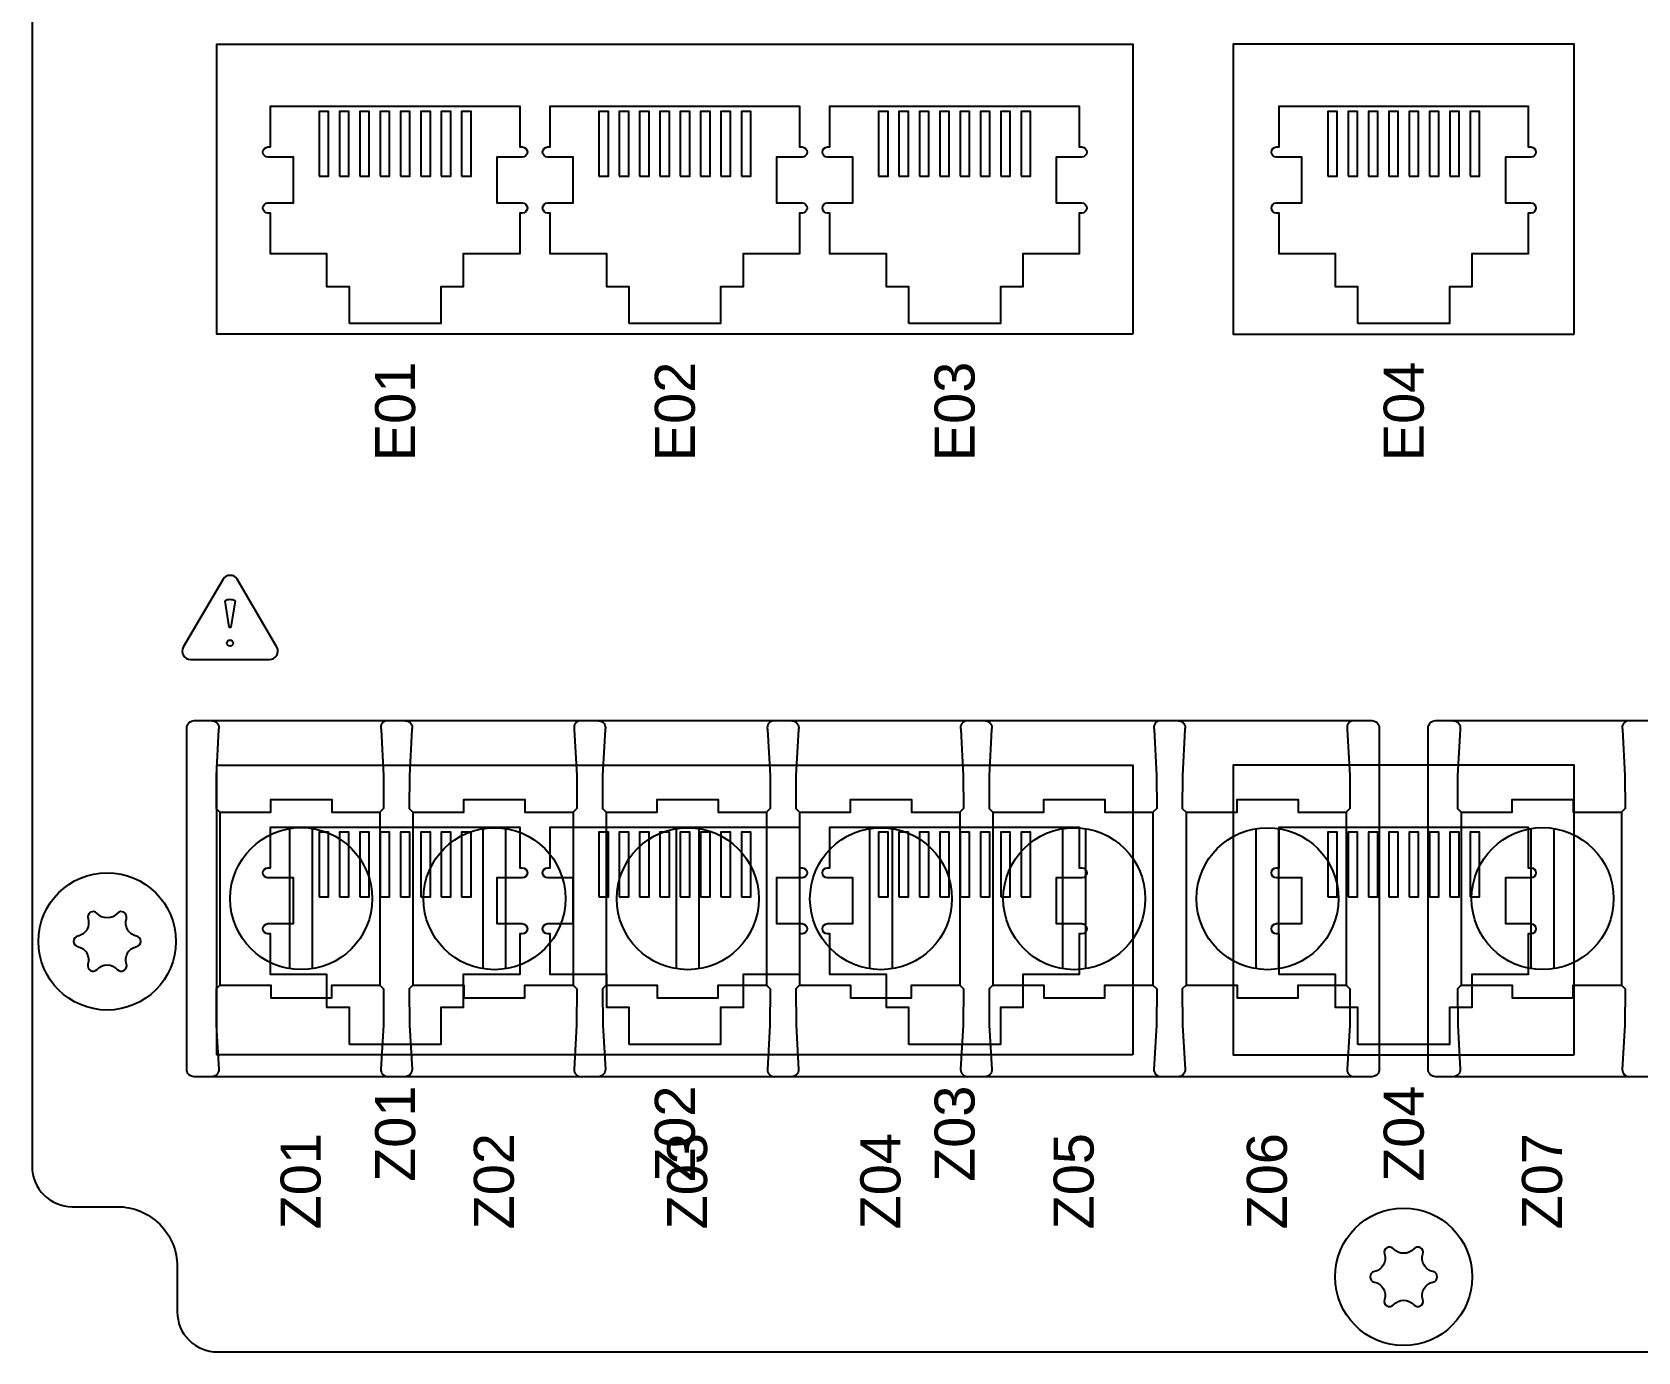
# Model space of a CAD drawing. Extents: x 0.3 to 23.7, y 0.2 to 17.8.
# Drawn here: x 17.606 to 20.764, y 1.569 to 4.163 of the extents above; entities that cross this region are included whole.
import ezdxf

# ---------------------------------------------------------------- set-up
doc = ezdxf.new("R2010")
doc.units = 0
doc.header["$MEASUREMENT"] = 0
for name, color, linetype in [('4_01__81__3-PHASE_1_AMP_AC', 7, 'CONTINUOUS'), ('4_02__85__3-PHASE_5_AMP_AC', 7, 'CONTINUOUS'), ('4_03__82__3-PHASE_1_AMP_AC', 7, 'CONTINUOUS'), ('4_04__86__3-PHASE_5_AMP_AC', 7, 'CONTINUOUS'), ('4_05__L1__3-PHASE_1-NEUTRA', 7, 'CONTINUOUS'), ('5_00_____DWG', 7, 'CONTINUOUS')]:
    doc.layers.add(name, color=color, linetype=linetype)
doc.styles.add('ARIAL', font='arial.ttf')

msp = doc.modelspace()

# ---------------------------------------------------------------- linework, layer by layer
at = {"layer": '4_01__81__3-PHASE_1_AMP_AC'}
for points in [[(17.9252, 2.8098), (20.2402, 2.8098, -0.414186), (20.2552, 2.7948), (20.2552, 2.1247, -0.414214), (20.2402, 2.1097), (17.9252, 2.1097, -0.414485), (17.9102, 2.1247), (17.9102, 2.7948, -0.413969)], [(20.3661, 2.8098), (22.6811, 2.8098, -0.414186), (22.6961, 2.7948), (22.6961, 2.1248, -0.414214), (22.6811, 2.1098), (20.3661, 2.1098, -0.414485), (20.3511, 2.1248), (20.3511, 2.7948, -0.413969)]]:
    msp.add_lwpolyline(points, format="xyb", close=True, dxfattribs=at)
for points in [[(17.9601, 2.8097, -0.49765), (17.9731, 2.7926), (17.9681, 2.7017), (17.9679, 2.6371), (17.9752, 2.6298), (17.9752, 2.2898), (17.9679, 2.2824), (17.9683, 2.2113), (17.9734, 2.1243, -0.428696), (17.9591, 2.1098, 6.093453)], [(18.3052, 2.8097, 0.49765), (18.2923, 2.7926), (18.2972, 2.7017), (18.2975, 2.6371), (18.2902, 2.6298), (18.2902, 2.2898), (18.2975, 2.2824), (18.297, 2.2113), (18.292, 2.1243, 0.428696), (18.3063, 2.1098, -6.093453)], [(18.3401, 2.8097, -0.49765), (18.3531, 2.7926), (18.3482, 2.7017), (18.3479, 2.6371), (18.3552, 2.6298), (18.3552, 2.2898), (18.3479, 2.2824), (18.3483, 2.2113), (18.3534, 2.1243, -0.428696), (18.3391, 2.1098, 6.093453)], [(18.6852, 2.8097, 0.49765), (18.6723, 2.7926), (18.6772, 2.7017), (18.6775, 2.6371), (18.6702, 2.6298), (18.6702, 2.2898), (18.6775, 2.2824), (18.677, 2.2113), (18.6719, 2.1243, 0.428696), (18.6863, 2.1098, -6.093453)], [(18.7201, 2.8097, -0.49765), (18.7331, 2.7926), (18.7281, 2.7017), (18.7279, 2.6371), (18.7352, 2.6298), (18.7352, 2.2898), (18.7279, 2.2824), (18.7283, 2.2113), (18.7334, 2.1243, -0.428696), (18.7191, 2.1098, 6.093453)], [(19.0652, 2.8097, 0.49765), (19.0523, 2.7926), (19.0572, 2.7017), (19.0575, 2.6371), (19.0502, 2.6298), (19.0502, 2.2898), (19.0575, 2.2824), (19.057, 2.2113), (19.052, 2.1243, 0.428696), (19.0663, 2.1098, -6.093453)], [(19.1001, 2.8097, -0.49765), (19.1131, 2.7926), (19.1081, 2.7017), (19.1079, 2.6371), (19.1152, 2.6298), (19.1152, 2.2898), (19.1079, 2.2824), (19.1083, 2.2113), (19.1134, 2.1243, -0.428696), (19.0991, 2.1098, 6.093453)], [(19.4452, 2.8097, 0.49765), (19.4323, 2.7926), (19.4372, 2.7017), (19.4375, 2.6371), (19.4302, 2.6298), (19.4302, 2.2898), (19.4375, 2.2824), (19.437, 2.2113), (19.4319, 2.1243, 0.428696), (19.4463, 2.1098, -6.093453)], [(19.4801, 2.8097, -0.49765), (19.493, 2.7926), (19.4881, 2.7017), (19.4878, 2.6371), (19.4952, 2.6298), (19.4952, 2.2898), (19.4878, 2.2824), (19.4883, 2.2113), (19.4934, 2.1243, -0.428696), (19.479, 2.1098, 6.093453)], [(19.8252, 2.8097, 0.49765), (19.8123, 2.7926), (19.8172, 2.7017), (19.8175, 2.6371), (19.8102, 2.6298), (19.8102, 2.2898), (19.8175, 2.2824), (19.817, 2.2113), (19.8119, 2.1243, 0.428696), (19.8263, 2.1098, -6.093453)], [(19.8601, 2.8097, -0.49765), (19.873, 2.7926), (19.8681, 2.7017), (19.8678, 2.6371), (19.8752, 2.6298), (19.8752, 2.2898), (19.8678, 2.2824), (19.8683, 2.2113), (19.8734, 2.1243, -0.428696), (19.8591, 2.1098, 6.093453)], [(20.2052, 2.8097, 0.49765), (20.1923, 2.7926), (20.1972, 2.7017), (20.1975, 2.6371), (20.1902, 2.6298), (20.1902, 2.2898), (20.1975, 2.2824), (20.197, 2.2113), (20.1919, 2.1243, 0.428696), (20.2063, 2.1098, -6.093453)], [(20.4011, 2.8097, -0.49765), (20.414, 2.7927), (20.4091, 2.7017), (20.4088, 2.6371), (20.4161, 2.6298), (20.4161, 2.2898), (20.4088, 2.2824), (20.4093, 2.2113), (20.4144, 2.1243, -0.428696), (20.4, 2.1098, 6.093453)], [(20.7462, 2.8097, 0.49765), (20.7333, 2.7927), (20.7382, 2.7017), (20.7385, 2.6371), (20.7311, 2.6298), (20.7311, 2.2898), (20.7385, 2.2824), (20.738, 2.2113), (20.7329, 2.1243, 0.428696), (20.7472, 2.1098, -6.093453)]]:
    msp.add_lwpolyline(points, format="xyb", dxfattribs=at)
for points in [[(17.9754, 2.6299), (18.0754, 2.6299), (18.0754, 2.6549), (18.1954, 2.6549), (18.1954, 2.6299), (18.2902, 2.6298)], [(18.3554, 2.6298), (18.4554, 2.6298), (18.4554, 2.6548), (18.5754, 2.6548), (18.5754, 2.6298), (18.6702, 2.6296)], [(18.7355, 2.6298), (18.8355, 2.6298), (18.8355, 2.6548), (18.9555, 2.6548), (18.9555, 2.6298), (19.0502, 2.6296)], [(19.1154, 2.6298), (19.2154, 2.6298), (19.2154, 2.6548), (19.3354, 2.6548), (19.3354, 2.6298), (19.4302, 2.6296)], [(19.4954, 2.6298), (19.5954, 2.6298), (19.5954, 2.6548), (19.7154, 2.6548), (19.7154, 2.6298), (19.8102, 2.6296)], [(19.8754, 2.6298), (19.9754, 2.6298), (19.9754, 2.6548), (20.0954, 2.6548), (20.0954, 2.6298), (20.1902, 2.6296)], [(20.4163, 2.6299), (20.5163, 2.6299), (20.5163, 2.6549), (20.6363, 2.6549), (20.6363, 2.6299), (20.7311, 2.6298)], [(18.1132, 2.3221), (18.1132, 2.5978)], [(18.1572, 2.5978), (18.1572, 2.322)], [(18.4932, 2.3219), (18.4932, 2.5976)], [(18.5372, 2.5977), (18.5372, 2.3218)], [(18.8732, 2.3219), (18.8732, 2.5976)], [(18.9172, 2.5977), (18.9172, 2.3218)], [(19.2532, 2.3219), (19.2532, 2.5976)], [(19.2972, 2.5977), (19.2972, 2.3218)], [(19.6332, 2.3219), (19.6332, 2.5976)], [(19.6772, 2.5977), (19.6772, 2.3218)], [(20.0132, 2.3219), (20.0132, 2.5976)], [(20.0572, 2.5977), (20.0572, 2.3218)], [(20.5541, 2.3221), (20.5541, 2.5978)], [(20.5981, 2.5979), (20.5981, 2.322)], [(17.9754, 2.2899), (18.0754, 2.2899), (18.0754, 2.2649), (18.1954, 2.2649), (18.1954, 2.2899), (18.2902, 2.2901)], [(18.3554, 2.2898), (18.4554, 2.2898), (18.4554, 2.2648), (18.5754, 2.2648), (18.5754, 2.2898), (18.6702, 2.2899)], [(18.7355, 2.2898), (18.8355, 2.2898), (18.8355, 2.2648), (18.9555, 2.2648), (18.9555, 2.2898), (19.0502, 2.2899)], [(19.1154, 2.2898), (19.2154, 2.2898), (19.2154, 2.2648), (19.3354, 2.2648), (19.3354, 2.2898), (19.4302, 2.2899)], [(19.4954, 2.2898), (19.5954, 2.2898), (19.5954, 2.2648), (19.7154, 2.2648), (19.7154, 2.2898), (19.8102, 2.2899)], [(19.8754, 2.2898), (19.9754, 2.2898), (19.9754, 2.2648), (20.0954, 2.2648), (20.0954, 2.2898), (20.1902, 2.2899)], [(20.4163, 2.2899), (20.5163, 2.2899), (20.5163, 2.2649), (20.6363, 2.2649), (20.6363, 2.2899), (20.7311, 2.2901)]]:
    msp.add_lwpolyline(points, dxfattribs=at)
for centre in [(18.1354, 2.4599), (18.5154, 2.4598), (18.8955, 2.4598), (19.2754, 2.4598), (19.6554, 2.4598), (20.0354, 2.4598), (20.5763, 2.4599)]:
    msp.add_circle(centre, 0.1396, dxfattribs=at)
at = {"layer": '4_02__85__3-PHASE_5_AMP_AC'}
for points in [[(17.9252, 2.8098), (20.2402, 2.8098, -0.414186), (20.2552, 2.7948), (20.2552, 2.1247, -0.414214), (20.2402, 2.1097), (17.9252, 2.1097, -0.414485), (17.9102, 2.1247), (17.9102, 2.7948, -0.413969)], [(20.3661, 2.8098), (22.6811, 2.8098, -0.414186), (22.6961, 2.7948), (22.6961, 2.1248, -0.414214), (22.6811, 2.1098), (20.3661, 2.1098, -0.414485), (20.3511, 2.1248), (20.3511, 2.7948, -0.413969)]]:
    msp.add_lwpolyline(points, format="xyb", close=True, dxfattribs=at)
for points in [[(17.9601, 2.8097, -0.49765), (17.9731, 2.7926), (17.9681, 2.7017), (17.9679, 2.6371), (17.9752, 2.6298), (17.9752, 2.2898), (17.9679, 2.2824), (17.9683, 2.2113), (17.9734, 2.1243, -0.428696), (17.9591, 2.1098, 6.093453)], [(18.3052, 2.8097, 0.49765), (18.2923, 2.7926), (18.2972, 2.7017), (18.2975, 2.6371), (18.2902, 2.6298), (18.2902, 2.2898), (18.2975, 2.2824), (18.297, 2.2113), (18.292, 2.1243, 0.428696), (18.3063, 2.1098, -6.093453)], [(18.3401, 2.8097, -0.49765), (18.3531, 2.7926), (18.3482, 2.7017), (18.3479, 2.6371), (18.3552, 2.6298), (18.3552, 2.2898), (18.3479, 2.2824), (18.3483, 2.2113), (18.3534, 2.1243, -0.428696), (18.3391, 2.1098, 6.093453)], [(18.6852, 2.8097, 0.49765), (18.6723, 2.7926), (18.6772, 2.7017), (18.6775, 2.6371), (18.6702, 2.6298), (18.6702, 2.2898), (18.6775, 2.2824), (18.677, 2.2113), (18.6719, 2.1243, 0.428696), (18.6863, 2.1098, -6.093453)], [(18.7201, 2.8097, -0.49765), (18.7331, 2.7926), (18.7281, 2.7017), (18.7279, 2.6371), (18.7352, 2.6298), (18.7352, 2.2898), (18.7279, 2.2824), (18.7283, 2.2113), (18.7334, 2.1243, -0.428696), (18.7191, 2.1098, 6.093453)], [(19.0652, 2.8097, 0.49765), (19.0523, 2.7926), (19.0572, 2.7017), (19.0575, 2.6371), (19.0502, 2.6298), (19.0502, 2.2898), (19.0575, 2.2824), (19.057, 2.2113), (19.052, 2.1243, 0.428696), (19.0663, 2.1098, -6.093453)], [(19.1001, 2.8097, -0.49765), (19.1131, 2.7926), (19.1081, 2.7017), (19.1079, 2.6371), (19.1152, 2.6298), (19.1152, 2.2898), (19.1079, 2.2824), (19.1083, 2.2113), (19.1134, 2.1243, -0.428696), (19.0991, 2.1098, 6.093453)], [(19.4452, 2.8097, 0.49765), (19.4323, 2.7926), (19.4372, 2.7017), (19.4375, 2.6371), (19.4302, 2.6298), (19.4302, 2.2898), (19.4375, 2.2824), (19.437, 2.2113), (19.4319, 2.1243, 0.428696), (19.4463, 2.1098, -6.093453)], [(19.4801, 2.8097, -0.49765), (19.493, 2.7926), (19.4881, 2.7017), (19.4878, 2.6371), (19.4952, 2.6298), (19.4952, 2.2898), (19.4878, 2.2824), (19.4883, 2.2113), (19.4934, 2.1243, -0.428696), (19.479, 2.1098, 6.093453)], [(19.8252, 2.8097, 0.49765), (19.8123, 2.7926), (19.8172, 2.7017), (19.8175, 2.6371), (19.8102, 2.6298), (19.8102, 2.2898), (19.8175, 2.2824), (19.817, 2.2113), (19.8119, 2.1243, 0.428696), (19.8263, 2.1098, -6.093453)], [(19.8601, 2.8097, -0.49765), (19.873, 2.7926), (19.8681, 2.7017), (19.8678, 2.6371), (19.8752, 2.6298), (19.8752, 2.2898), (19.8678, 2.2824), (19.8683, 2.2113), (19.8734, 2.1243, -0.428696), (19.8591, 2.1098, 6.093453)], [(20.2052, 2.8097, 0.49765), (20.1923, 2.7926), (20.1972, 2.7017), (20.1975, 2.6371), (20.1902, 2.6298), (20.1902, 2.2898), (20.1975, 2.2824), (20.197, 2.2113), (20.1919, 2.1243, 0.428696), (20.2063, 2.1098, -6.093453)], [(20.4011, 2.8097, -0.49765), (20.414, 2.7927), (20.4091, 2.7017), (20.4088, 2.6371), (20.4161, 2.6298), (20.4161, 2.2898), (20.4088, 2.2824), (20.4093, 2.2113), (20.4144, 2.1243, -0.428696), (20.4, 2.1098, 6.093453)], [(20.7462, 2.8097, 0.49765), (20.7333, 2.7927), (20.7382, 2.7017), (20.7385, 2.6371), (20.7311, 2.6298), (20.7311, 2.2898), (20.7385, 2.2824), (20.738, 2.2113), (20.7329, 2.1243, 0.428696), (20.7472, 2.1098, -6.093453)]]:
    msp.add_lwpolyline(points, format="xyb", dxfattribs=at)
for points in [[(17.9754, 2.6299), (18.0754, 2.6299), (18.0754, 2.6549), (18.1954, 2.6549), (18.1954, 2.6299), (18.2902, 2.6298)], [(18.3554, 2.6298), (18.4554, 2.6298), (18.4554, 2.6548), (18.5754, 2.6548), (18.5754, 2.6298), (18.6702, 2.6296)], [(18.7355, 2.6298), (18.8355, 2.6298), (18.8355, 2.6548), (18.9555, 2.6548), (18.9555, 2.6298), (19.0502, 2.6296)], [(19.1154, 2.6298), (19.2154, 2.6298), (19.2154, 2.6548), (19.3354, 2.6548), (19.3354, 2.6298), (19.4302, 2.6296)], [(19.4954, 2.6298), (19.5954, 2.6298), (19.5954, 2.6548), (19.7154, 2.6548), (19.7154, 2.6298), (19.8102, 2.6296)], [(19.8754, 2.6298), (19.9754, 2.6298), (19.9754, 2.6548), (20.0954, 2.6548), (20.0954, 2.6298), (20.1902, 2.6296)], [(20.4163, 2.6299), (20.5163, 2.6299), (20.5163, 2.6549), (20.6363, 2.6549), (20.6363, 2.6299), (20.7311, 2.6298)], [(18.1132, 2.3221), (18.1132, 2.5978)], [(18.1572, 2.5978), (18.1572, 2.322)], [(18.4932, 2.3219), (18.4932, 2.5976)], [(18.5372, 2.5977), (18.5372, 2.3218)], [(18.8732, 2.3219), (18.8732, 2.5976)], [(18.9172, 2.5977), (18.9172, 2.3218)], [(19.2532, 2.3219), (19.2532, 2.5976)], [(19.2972, 2.5977), (19.2972, 2.3218)], [(19.6332, 2.3219), (19.6332, 2.5976)], [(19.6772, 2.5977), (19.6772, 2.3218)], [(20.0132, 2.3219), (20.0132, 2.5976)], [(20.0572, 2.5977), (20.0572, 2.3218)], [(20.5541, 2.3221), (20.5541, 2.5978)], [(20.5981, 2.5979), (20.5981, 2.322)], [(17.9754, 2.2899), (18.0754, 2.2899), (18.0754, 2.2649), (18.1954, 2.2649), (18.1954, 2.2899), (18.2902, 2.2901)], [(18.3554, 2.2898), (18.4554, 2.2898), (18.4554, 2.2648), (18.5754, 2.2648), (18.5754, 2.2898), (18.6702, 2.2899)], [(18.7355, 2.2898), (18.8355, 2.2898), (18.8355, 2.2648), (18.9555, 2.2648), (18.9555, 2.2898), (19.0502, 2.2899)], [(19.1154, 2.2898), (19.2154, 2.2898), (19.2154, 2.2648), (19.3354, 2.2648), (19.3354, 2.2898), (19.4302, 2.2899)], [(19.4954, 2.2898), (19.5954, 2.2898), (19.5954, 2.2648), (19.7154, 2.2648), (19.7154, 2.2898), (19.8102, 2.2899)], [(19.8754, 2.2898), (19.9754, 2.2898), (19.9754, 2.2648), (20.0954, 2.2648), (20.0954, 2.2898), (20.1902, 2.2899)], [(20.4163, 2.2899), (20.5163, 2.2899), (20.5163, 2.2649), (20.6363, 2.2649), (20.6363, 2.2899), (20.7311, 2.2901)]]:
    msp.add_lwpolyline(points, dxfattribs=at)
for centre in [(18.1354, 2.4599), (18.5154, 2.4598), (18.8955, 2.4598), (19.2754, 2.4598), (19.6554, 2.4598), (20.0354, 2.4598), (20.5763, 2.4599)]:
    msp.add_circle(centre, 0.1396, dxfattribs=at)
at = {"layer": '4_03__82__3-PHASE_1_AMP_AC'}
for points in [[(17.9252, 2.8098), (20.2402, 2.8098, -0.414186), (20.2552, 2.7948), (20.2552, 2.1247, -0.414214), (20.2402, 2.1097), (17.9252, 2.1097, -0.414485), (17.9102, 2.1247), (17.9102, 2.7948, -0.413969)], [(20.3661, 2.8098), (22.6811, 2.8098, -0.414186), (22.6961, 2.7948), (22.6961, 2.1248, -0.414214), (22.6811, 2.1098), (20.3661, 2.1098, -0.414485), (20.3511, 2.1248), (20.3511, 2.7948, -0.413969)]]:
    msp.add_lwpolyline(points, format="xyb", close=True, dxfattribs=at)
for points in [[(17.9601, 2.8097, -0.49765), (17.9731, 2.7926), (17.9681, 2.7017), (17.9679, 2.6371), (17.9752, 2.6298), (17.9752, 2.2898), (17.9679, 2.2824), (17.9683, 2.2113), (17.9734, 2.1243, -0.428696), (17.9591, 2.1098, 6.093453)], [(18.3052, 2.8097, 0.49765), (18.2923, 2.7926), (18.2972, 2.7017), (18.2975, 2.6371), (18.2902, 2.6298), (18.2902, 2.2898), (18.2975, 2.2824), (18.297, 2.2113), (18.292, 2.1243, 0.428696), (18.3063, 2.1098, -6.093453)], [(18.3401, 2.8097, -0.49765), (18.3531, 2.7926), (18.3482, 2.7017), (18.3479, 2.6371), (18.3552, 2.6298), (18.3552, 2.2898), (18.3479, 2.2824), (18.3483, 2.2113), (18.3534, 2.1243, -0.428696), (18.3391, 2.1098, 6.093453)], [(18.6852, 2.8097, 0.49765), (18.6723, 2.7926), (18.6772, 2.7017), (18.6775, 2.6371), (18.6702, 2.6298), (18.6702, 2.2898), (18.6775, 2.2824), (18.677, 2.2113), (18.6719, 2.1243, 0.428696), (18.6863, 2.1098, -6.093453)], [(18.7201, 2.8097, -0.49765), (18.7331, 2.7926), (18.7281, 2.7017), (18.7279, 2.6371), (18.7352, 2.6298), (18.7352, 2.2898), (18.7279, 2.2824), (18.7283, 2.2113), (18.7334, 2.1243, -0.428696), (18.7191, 2.1098, 6.093453)], [(19.0652, 2.8097, 0.49765), (19.0523, 2.7926), (19.0572, 2.7017), (19.0575, 2.6371), (19.0502, 2.6298), (19.0502, 2.2898), (19.0575, 2.2824), (19.057, 2.2113), (19.052, 2.1243, 0.428696), (19.0663, 2.1098, -6.093453)], [(19.1001, 2.8097, -0.49765), (19.1131, 2.7926), (19.1081, 2.7017), (19.1079, 2.6371), (19.1152, 2.6298), (19.1152, 2.2898), (19.1079, 2.2824), (19.1083, 2.2113), (19.1134, 2.1243, -0.428696), (19.0991, 2.1098, 6.093453)], [(19.4452, 2.8097, 0.49765), (19.4323, 2.7926), (19.4372, 2.7017), (19.4375, 2.6371), (19.4302, 2.6298), (19.4302, 2.2898), (19.4375, 2.2824), (19.437, 2.2113), (19.4319, 2.1243, 0.428696), (19.4463, 2.1098, -6.093453)], [(19.4801, 2.8097, -0.49765), (19.493, 2.7926), (19.4881, 2.7017), (19.4878, 2.6371), (19.4952, 2.6298), (19.4952, 2.2898), (19.4878, 2.2824), (19.4883, 2.2113), (19.4934, 2.1243, -0.428696), (19.479, 2.1098, 6.093453)], [(19.8252, 2.8097, 0.49765), (19.8123, 2.7926), (19.8172, 2.7017), (19.8175, 2.6371), (19.8102, 2.6298), (19.8102, 2.2898), (19.8175, 2.2824), (19.817, 2.2113), (19.8119, 2.1243, 0.428696), (19.8263, 2.1098, -6.093453)], [(19.8601, 2.8097, -0.49765), (19.873, 2.7926), (19.8681, 2.7017), (19.8678, 2.6371), (19.8752, 2.6298), (19.8752, 2.2898), (19.8678, 2.2824), (19.8683, 2.2113), (19.8734, 2.1243, -0.428696), (19.8591, 2.1098, 6.093453)], [(20.2052, 2.8097, 0.49765), (20.1923, 2.7926), (20.1972, 2.7017), (20.1975, 2.6371), (20.1902, 2.6298), (20.1902, 2.2898), (20.1975, 2.2824), (20.197, 2.2113), (20.1919, 2.1243, 0.428696), (20.2063, 2.1098, -6.093453)], [(20.4011, 2.8097, -0.49765), (20.414, 2.7927), (20.4091, 2.7017), (20.4088, 2.6371), (20.4161, 2.6298), (20.4161, 2.2898), (20.4088, 2.2824), (20.4093, 2.2113), (20.4144, 2.1243, -0.428696), (20.4, 2.1098, 6.093453)], [(20.7462, 2.8097, 0.49765), (20.7333, 2.7927), (20.7382, 2.7017), (20.7385, 2.6371), (20.7311, 2.6298), (20.7311, 2.2898), (20.7385, 2.2824), (20.738, 2.2113), (20.7329, 2.1243, 0.428696), (20.7472, 2.1098, -6.093453)]]:
    msp.add_lwpolyline(points, format="xyb", dxfattribs=at)
for points in [[(17.9754, 2.6299), (18.0754, 2.6299), (18.0754, 2.6549), (18.1954, 2.6549), (18.1954, 2.6299), (18.2902, 2.6298)], [(18.3554, 2.6298), (18.4554, 2.6298), (18.4554, 2.6548), (18.5754, 2.6548), (18.5754, 2.6298), (18.6702, 2.6296)], [(18.7355, 2.6298), (18.8355, 2.6298), (18.8355, 2.6548), (18.9555, 2.6548), (18.9555, 2.6298), (19.0502, 2.6296)], [(19.1154, 2.6298), (19.2154, 2.6298), (19.2154, 2.6548), (19.3354, 2.6548), (19.3354, 2.6298), (19.4302, 2.6296)], [(19.4954, 2.6298), (19.5954, 2.6298), (19.5954, 2.6548), (19.7154, 2.6548), (19.7154, 2.6298), (19.8102, 2.6296)], [(19.8754, 2.6298), (19.9754, 2.6298), (19.9754, 2.6548), (20.0954, 2.6548), (20.0954, 2.6298), (20.1902, 2.6296)], [(20.4163, 2.6299), (20.5163, 2.6299), (20.5163, 2.6549), (20.6363, 2.6549), (20.6363, 2.6299), (20.7311, 2.6298)], [(18.1132, 2.3221), (18.1132, 2.5978)], [(18.1572, 2.5978), (18.1572, 2.322)], [(18.4932, 2.3219), (18.4932, 2.5976)], [(18.5372, 2.5977), (18.5372, 2.3218)], [(18.8732, 2.3219), (18.8732, 2.5976)], [(18.9172, 2.5977), (18.9172, 2.3218)], [(19.2532, 2.3219), (19.2532, 2.5976)], [(19.2972, 2.5977), (19.2972, 2.3218)], [(19.6332, 2.3219), (19.6332, 2.5976)], [(19.6772, 2.5977), (19.6772, 2.3218)], [(20.0132, 2.3219), (20.0132, 2.5976)], [(20.0572, 2.5977), (20.0572, 2.3218)], [(20.5541, 2.3221), (20.5541, 2.5978)], [(20.5981, 2.5979), (20.5981, 2.322)], [(17.9754, 2.2899), (18.0754, 2.2899), (18.0754, 2.2649), (18.1954, 2.2649), (18.1954, 2.2899), (18.2902, 2.2901)], [(18.3554, 2.2898), (18.4554, 2.2898), (18.4554, 2.2648), (18.5754, 2.2648), (18.5754, 2.2898), (18.6702, 2.2899)], [(18.7355, 2.2898), (18.8355, 2.2898), (18.8355, 2.2648), (18.9555, 2.2648), (18.9555, 2.2898), (19.0502, 2.2899)], [(19.1154, 2.2898), (19.2154, 2.2898), (19.2154, 2.2648), (19.3354, 2.2648), (19.3354, 2.2898), (19.4302, 2.2899)], [(19.4954, 2.2898), (19.5954, 2.2898), (19.5954, 2.2648), (19.7154, 2.2648), (19.7154, 2.2898), (19.8102, 2.2899)], [(19.8754, 2.2898), (19.9754, 2.2898), (19.9754, 2.2648), (20.0954, 2.2648), (20.0954, 2.2898), (20.1902, 2.2899)], [(20.4163, 2.2899), (20.5163, 2.2899), (20.5163, 2.2649), (20.6363, 2.2649), (20.6363, 2.2899), (20.7311, 2.2901)]]:
    msp.add_lwpolyline(points, dxfattribs=at)
for centre in [(18.1354, 2.4599), (18.5154, 2.4598), (18.8955, 2.4598), (19.2754, 2.4598), (19.6554, 2.4598), (20.0354, 2.4598), (20.5763, 2.4599)]:
    msp.add_circle(centre, 0.1396, dxfattribs=at)
at = {"layer": '4_04__86__3-PHASE_5_AMP_AC'}
for points in [[(17.9252, 2.8098), (20.2402, 2.8098, -0.414186), (20.2552, 2.7948), (20.2552, 2.1247, -0.414214), (20.2402, 2.1097), (17.9252, 2.1097, -0.414485), (17.9102, 2.1247), (17.9102, 2.7948, -0.413969)], [(20.3661, 2.8098), (22.6811, 2.8098, -0.414186), (22.6961, 2.7948), (22.6961, 2.1248, -0.414214), (22.6811, 2.1098), (20.3661, 2.1098, -0.414485), (20.3511, 2.1248), (20.3511, 2.7948, -0.413969)]]:
    msp.add_lwpolyline(points, format="xyb", close=True, dxfattribs=at)
for points in [[(17.9601, 2.8097, -0.49765), (17.9731, 2.7926), (17.9681, 2.7017), (17.9679, 2.6371), (17.9752, 2.6298), (17.9752, 2.2898), (17.9679, 2.2824), (17.9683, 2.2113), (17.9734, 2.1243, -0.428696), (17.9591, 2.1098, 6.093453)], [(18.3052, 2.8097, 0.49765), (18.2923, 2.7926), (18.2972, 2.7017), (18.2975, 2.6371), (18.2902, 2.6298), (18.2902, 2.2898), (18.2975, 2.2824), (18.297, 2.2113), (18.292, 2.1243, 0.428696), (18.3063, 2.1098, -6.093453)], [(18.3401, 2.8097, -0.49765), (18.3531, 2.7926), (18.3482, 2.7017), (18.3479, 2.6371), (18.3552, 2.6298), (18.3552, 2.2898), (18.3479, 2.2824), (18.3483, 2.2113), (18.3534, 2.1243, -0.428696), (18.3391, 2.1098, 6.093453)], [(18.6852, 2.8097, 0.49765), (18.6723, 2.7926), (18.6772, 2.7017), (18.6775, 2.6371), (18.6702, 2.6298), (18.6702, 2.2898), (18.6775, 2.2824), (18.677, 2.2113), (18.6719, 2.1243, 0.428696), (18.6863, 2.1098, -6.093453)], [(18.7201, 2.8097, -0.49765), (18.7331, 2.7926), (18.7281, 2.7017), (18.7279, 2.6371), (18.7352, 2.6298), (18.7352, 2.2898), (18.7279, 2.2824), (18.7283, 2.2113), (18.7334, 2.1243, -0.428696), (18.7191, 2.1098, 6.093453)], [(19.0652, 2.8097, 0.49765), (19.0523, 2.7926), (19.0572, 2.7017), (19.0575, 2.6371), (19.0502, 2.6298), (19.0502, 2.2898), (19.0575, 2.2824), (19.057, 2.2113), (19.052, 2.1243, 0.428696), (19.0663, 2.1098, -6.093453)], [(19.1001, 2.8097, -0.49765), (19.1131, 2.7926), (19.1081, 2.7017), (19.1079, 2.6371), (19.1152, 2.6298), (19.1152, 2.2898), (19.1079, 2.2824), (19.1083, 2.2113), (19.1134, 2.1243, -0.428696), (19.0991, 2.1098, 6.093453)], [(19.4452, 2.8097, 0.49765), (19.4323, 2.7926), (19.4372, 2.7017), (19.4375, 2.6371), (19.4302, 2.6298), (19.4302, 2.2898), (19.4375, 2.2824), (19.437, 2.2113), (19.4319, 2.1243, 0.428696), (19.4463, 2.1098, -6.093453)], [(19.4801, 2.8097, -0.49765), (19.493, 2.7926), (19.4881, 2.7017), (19.4878, 2.6371), (19.4952, 2.6298), (19.4952, 2.2898), (19.4878, 2.2824), (19.4883, 2.2113), (19.4934, 2.1243, -0.428696), (19.479, 2.1098, 6.093453)], [(19.8252, 2.8097, 0.49765), (19.8123, 2.7926), (19.8172, 2.7017), (19.8175, 2.6371), (19.8102, 2.6298), (19.8102, 2.2898), (19.8175, 2.2824), (19.817, 2.2113), (19.8119, 2.1243, 0.428696), (19.8263, 2.1098, -6.093453)], [(19.8601, 2.8097, -0.49765), (19.873, 2.7926), (19.8681, 2.7017), (19.8678, 2.6371), (19.8752, 2.6298), (19.8752, 2.2898), (19.8678, 2.2824), (19.8683, 2.2113), (19.8734, 2.1243, -0.428696), (19.8591, 2.1098, 6.093453)], [(20.2052, 2.8097, 0.49765), (20.1923, 2.7926), (20.1972, 2.7017), (20.1975, 2.6371), (20.1902, 2.6298), (20.1902, 2.2898), (20.1975, 2.2824), (20.197, 2.2113), (20.1919, 2.1243, 0.428696), (20.2063, 2.1098, -6.093453)], [(20.4011, 2.8097, -0.49765), (20.414, 2.7927), (20.4091, 2.7017), (20.4088, 2.6371), (20.4161, 2.6298), (20.4161, 2.2898), (20.4088, 2.2824), (20.4093, 2.2113), (20.4144, 2.1243, -0.428696), (20.4, 2.1098, 6.093453)], [(20.7462, 2.8097, 0.49765), (20.7333, 2.7927), (20.7382, 2.7017), (20.7385, 2.6371), (20.7311, 2.6298), (20.7311, 2.2898), (20.7385, 2.2824), (20.738, 2.2113), (20.7329, 2.1243, 0.428696), (20.7472, 2.1098, -6.093453)]]:
    msp.add_lwpolyline(points, format="xyb", dxfattribs=at)
for points in [[(17.9754, 2.6299), (18.0754, 2.6299), (18.0754, 2.6549), (18.1954, 2.6549), (18.1954, 2.6299), (18.2902, 2.6298)], [(18.3554, 2.6298), (18.4554, 2.6298), (18.4554, 2.6548), (18.5754, 2.6548), (18.5754, 2.6298), (18.6702, 2.6296)], [(18.7355, 2.6298), (18.8355, 2.6298), (18.8355, 2.6548), (18.9555, 2.6548), (18.9555, 2.6298), (19.0502, 2.6296)], [(19.1154, 2.6298), (19.2154, 2.6298), (19.2154, 2.6548), (19.3354, 2.6548), (19.3354, 2.6298), (19.4302, 2.6296)], [(19.4954, 2.6298), (19.5954, 2.6298), (19.5954, 2.6548), (19.7154, 2.6548), (19.7154, 2.6298), (19.8102, 2.6296)], [(19.8754, 2.6298), (19.9754, 2.6298), (19.9754, 2.6548), (20.0954, 2.6548), (20.0954, 2.6298), (20.1902, 2.6296)], [(20.4163, 2.6299), (20.5163, 2.6299), (20.5163, 2.6549), (20.6363, 2.6549), (20.6363, 2.6299), (20.7311, 2.6298)], [(18.1132, 2.3221), (18.1132, 2.5978)], [(18.1572, 2.5978), (18.1572, 2.322)], [(18.4932, 2.3219), (18.4932, 2.5976)], [(18.5372, 2.5977), (18.5372, 2.3218)], [(18.8732, 2.3219), (18.8732, 2.5976)], [(18.9172, 2.5977), (18.9172, 2.3218)], [(19.2532, 2.3219), (19.2532, 2.5976)], [(19.2972, 2.5977), (19.2972, 2.3218)], [(19.6332, 2.3219), (19.6332, 2.5976)], [(19.6772, 2.5977), (19.6772, 2.3218)], [(20.0132, 2.3219), (20.0132, 2.5976)], [(20.0572, 2.5977), (20.0572, 2.3218)], [(20.5541, 2.3221), (20.5541, 2.5978)], [(20.5981, 2.5979), (20.5981, 2.322)], [(17.9754, 2.2899), (18.0754, 2.2899), (18.0754, 2.2649), (18.1954, 2.2649), (18.1954, 2.2899), (18.2902, 2.2901)], [(18.3554, 2.2898), (18.4554, 2.2898), (18.4554, 2.2648), (18.5754, 2.2648), (18.5754, 2.2898), (18.6702, 2.2899)], [(18.7355, 2.2898), (18.8355, 2.2898), (18.8355, 2.2648), (18.9555, 2.2648), (18.9555, 2.2898), (19.0502, 2.2899)], [(19.1154, 2.2898), (19.2154, 2.2898), (19.2154, 2.2648), (19.3354, 2.2648), (19.3354, 2.2898), (19.4302, 2.2899)], [(19.4954, 2.2898), (19.5954, 2.2898), (19.5954, 2.2648), (19.7154, 2.2648), (19.7154, 2.2898), (19.8102, 2.2899)], [(19.8754, 2.2898), (19.9754, 2.2898), (19.9754, 2.2648), (20.0954, 2.2648), (20.0954, 2.2898), (20.1902, 2.2899)], [(20.4163, 2.2899), (20.5163, 2.2899), (20.5163, 2.2649), (20.6363, 2.2649), (20.6363, 2.2899), (20.7311, 2.2901)]]:
    msp.add_lwpolyline(points, dxfattribs=at)
for centre in [(18.1354, 2.4599), (18.5154, 2.4598), (18.8955, 2.4598), (19.2754, 2.4598), (19.6554, 2.4598), (20.0354, 2.4598), (20.5763, 2.4599)]:
    msp.add_circle(centre, 0.1396, dxfattribs=at)
at = {"layer": '4_05__L1__3-PHASE_1-NEUTRA'}
for points in [[(19.7707, 2.1525), (17.9695, 2.1525), (17.9695, 2.7226), (19.7707, 2.7226)], [(20.6381, 2.1525), (20.6381, 2.7226), (19.9681, 2.7226), (19.9681, 2.1525)], [(18.1708, 2.4632), (18.1893, 2.4632), (18.1893, 2.5907), (18.1708, 2.5907)], [(18.2108, 2.4632), (18.2293, 2.4632), (18.2293, 2.5907), (18.2108, 2.5907)], [(18.2508, 2.4632), (18.2693, 2.4632), (18.2693, 2.5907), (18.2508, 2.5907)], [(18.2908, 2.4632), (18.3093, 2.4632), (18.3093, 2.5907), (18.2908, 2.5907)], [(18.3308, 2.4632), (18.3493, 2.4632), (18.3493, 2.5907), (18.3308, 2.5907)], [(18.3708, 2.4632), (18.3893, 2.4632), (18.3893, 2.5907), (18.3708, 2.5907)], [(18.4108, 2.4632), (18.4293, 2.4632), (18.4293, 2.5907), (18.4108, 2.5907)], [(18.4508, 2.4632), (18.4693, 2.4632), (18.4693, 2.5907), (18.4508, 2.5907)], [(18.7208, 2.4632), (18.7393, 2.4632), (18.7393, 2.5907), (18.7208, 2.5907)], [(18.7608, 2.4632), (18.7793, 2.4632), (18.7793, 2.5907), (18.7608, 2.5907)], [(18.8008, 2.4632), (18.8193, 2.4632), (18.8193, 2.5907), (18.8008, 2.5907)], [(18.8408, 2.4632), (18.8593, 2.4632), (18.8593, 2.5907), (18.8408, 2.5907)], [(18.8808, 2.4632), (18.8993, 2.4632), (18.8993, 2.5907), (18.8808, 2.5907)], [(18.9208, 2.4632), (18.9393, 2.4632), (18.9393, 2.5907), (18.9208, 2.5907)], [(18.9608, 2.4632), (18.9793, 2.4632), (18.9793, 2.5907), (18.9608, 2.5907)], [(19.0008, 2.4632), (19.0193, 2.4632), (19.0193, 2.5907), (19.0008, 2.5907)], [(19.2708, 2.4632), (19.2893, 2.4632), (19.2893, 2.5907), (19.2708, 2.5907)], [(19.3108, 2.4632), (19.3293, 2.4632), (19.3293, 2.5907), (19.3108, 2.5907)], [(19.3508, 2.4632), (19.3693, 2.4632), (19.3693, 2.5907), (19.3508, 2.5907)], [(19.3908, 2.4632), (19.4093, 2.4632), (19.4093, 2.5907), (19.3908, 2.5907)], [(19.4308, 2.4632), (19.4493, 2.4632), (19.4493, 2.5907), (19.4308, 2.5907)], [(19.4708, 2.4632), (19.4893, 2.4632), (19.4893, 2.5907), (19.4708, 2.5907)], [(19.5108, 2.4632), (19.5293, 2.4632), (19.5293, 2.5907), (19.5108, 2.5907)], [(19.5508, 2.4632), (19.5693, 2.4632), (19.5693, 2.5907), (19.5508, 2.5907)], [(20.1539, 2.4632), (20.1724, 2.4632), (20.1724, 2.5907), (20.1539, 2.5907)], [(20.1939, 2.4632), (20.2124, 2.4632), (20.2124, 2.5907), (20.1939, 2.5907)], [(20.2339, 2.4632), (20.2524, 2.4632), (20.2524, 2.5907), (20.2339, 2.5907)], [(20.2739, 2.4632), (20.2924, 2.4632), (20.2924, 2.5907), (20.2739, 2.5907)], [(20.3139, 2.4632), (20.3324, 2.4632), (20.3324, 2.5907), (20.3139, 2.5907)], [(20.3539, 2.4632), (20.3724, 2.4632), (20.3724, 2.5907), (20.3539, 2.5907)], [(20.3939, 2.4632), (20.4124, 2.4632), (20.4124, 2.5907), (20.3939, 2.5907)], [(20.4339, 2.4632), (20.4524, 2.4632), (20.4524, 2.5907), (20.4339, 2.5907)]]:
    msp.add_lwpolyline(points, close=True, dxfattribs=at)
for points in [[(18.2301, 2.1734), (18.2301, 2.1734), (18.2301, 2.2457), (18.1861, 2.2457), (18.1861, 2.3107), (18.0751, 2.3107), (18.0751, 2.3907), (18.0701, 2.3907, -1), (18.0701, 2.4107), (18.1201, 2.4107), (18.1201, 2.5007), (18.0701, 2.5007, -1), (18.0701, 2.5207), (18.0751, 2.5207), (18.0751, 2.6007), (18.5651, 2.6007), (18.5651, 2.6007), (18.5651, 2.5207), (18.5701, 2.5207, -1), (18.5701, 2.5007), (18.5201, 2.5007), (18.5201, 2.4107), (18.5701, 2.4107, -1), (18.5701, 2.3907), (18.5651, 2.3907), (18.5651, 2.3107), (18.4541, 2.3107), (18.4541, 2.2457), (18.4101, 2.2457), (18.4101, 2.1734)], [(18.7801, 2.1734), (18.7801, 2.1734), (18.7801, 2.2457), (18.7361, 2.2457), (18.7361, 2.3107), (18.6251, 2.3107), (18.6251, 2.3907), (18.6201, 2.3907, -1), (18.6201, 2.4107), (18.6701, 2.4107), (18.6701, 2.5007), (18.6201, 2.5007, -1), (18.6201, 2.5207), (18.6251, 2.5207), (18.6251, 2.6007), (19.1151, 2.6007), (19.1151, 2.6007), (19.1151, 2.5207), (19.1201, 2.5207, -1), (19.1201, 2.5007), (19.0701, 2.5007), (19.0701, 2.4107), (19.1201, 2.4107, -1), (19.1201, 2.3907), (19.1151, 2.3907), (19.1151, 2.3107), (19.0041, 2.3107), (19.0041, 2.2457), (18.9601, 2.2457), (18.9601, 2.1734)], [(19.3301, 2.1734), (19.3301, 2.1734), (19.3301, 2.2457), (19.2861, 2.2457), (19.2861, 2.3107), (19.1751, 2.3107), (19.1751, 2.3907), (19.1701, 2.3907, -1), (19.1701, 2.4107), (19.2201, 2.4107), (19.2201, 2.5007), (19.1701, 2.5007, -1), (19.1701, 2.5207), (19.1751, 2.5207), (19.1751, 2.6007), (19.6651, 2.6007), (19.6651, 2.6007), (19.6651, 2.5207), (19.6701, 2.5207, -1), (19.6701, 2.5007), (19.6201, 2.5007), (19.6201, 2.4107), (19.6701, 2.4107, -1), (19.6701, 2.3907), (19.6651, 2.3907), (19.6651, 2.3107), (19.5541, 2.3107), (19.5541, 2.2457), (19.5101, 2.2457), (19.5101, 2.1734)], [(20.2131, 2.1734), (20.2131, 2.1734), (20.2131, 2.2457), (20.1691, 2.2457), (20.1691, 2.3107), (20.0581, 2.3107), (20.0581, 2.3907), (20.0531, 2.3907, -1), (20.0531, 2.4107), (20.1031, 2.4107), (20.1031, 2.5007), (20.0531, 2.5007, -1), (20.0531, 2.5207), (20.0581, 2.5207), (20.0581, 2.6007), (20.5481, 2.6007), (20.5481, 2.6007), (20.5481, 2.5207), (20.5531, 2.5207, -1), (20.5531, 2.5007), (20.5031, 2.5007), (20.5031, 2.4107), (20.5531, 2.4107, -1), (20.5531, 2.3907), (20.5481, 2.3907), (20.5481, 2.3107), (20.4371, 2.3107), (20.4371, 2.2457), (20.3931, 2.2457), (20.3931, 2.1734)]]:
    msp.add_lwpolyline(points, format="xyb", close=True, dxfattribs=at)
at = {"layer": '5_00_____DWG'}
for points in [[(17.9705, 1.5688), (22.6358, 1.5688, 0.414214), (22.7146, 1.6476), (22.7146, 1.7361, -0.414214), (22.8327, 1.8543), (22.9213, 1.8543, 0.414214), (23, 1.933), (23, 8.4881, 0.414214), (22.9213, 8.5669), (22.8327, 8.5669, -0.414214), (22.7146, 8.685), (22.7146, 8.7735, 0.414214), (22.6358, 8.8523), (17.9705, 8.8523, 0.414214), (17.8917, 8.7735), (17.8917, 8.685, -0.414214), (17.7736, 8.5669), (17.685, 8.5669, 0.414214), (17.6063, 8.4881), (17.6063, 1.933, 0.414214), (17.685, 1.8543), (17.7736, 1.8543, -0.414214), (17.8917, 1.7361), (17.8917, 1.6476, 0.414214)], [(18.2301, 3.5904), (18.2301, 3.5904), (18.2301, 3.6627), (18.1861, 3.6627), (18.1861, 3.7277), (18.0751, 3.7277), (18.0751, 3.8077), (18.0701, 3.8077, -1), (18.0701, 3.8277), (18.1201, 3.8277), (18.1201, 3.9177), (18.0701, 3.9177, -1), (18.0701, 3.9377), (18.0751, 3.9377), (18.0751, 4.0177), (18.5651, 4.0177), (18.5651, 4.0177), (18.5651, 3.9377), (18.5701, 3.9377, -1), (18.5701, 3.9177), (18.5201, 3.9177), (18.5201, 3.8277), (18.5701, 3.8277, -1), (18.5701, 3.8077), (18.5651, 3.8077), (18.5651, 3.7277), (18.4541, 3.7277), (18.4541, 3.6627), (18.4101, 3.6627), (18.4101, 3.5904)], [(18.7801, 3.5904), (18.7801, 3.5904), (18.7801, 3.6627), (18.7361, 3.6627), (18.7361, 3.7277), (18.6251, 3.7277), (18.6251, 3.8077), (18.6201, 3.8077, -1), (18.6201, 3.8277), (18.6701, 3.8277), (18.6701, 3.9177), (18.6201, 3.9177, -1), (18.6201, 3.9377), (18.6251, 3.9377), (18.6251, 4.0177), (19.1151, 4.0177), (19.1151, 4.0177), (19.1151, 3.9377), (19.1201, 3.9377, -1), (19.1201, 3.9177), (19.0701, 3.9177), (19.0701, 3.8277), (19.1201, 3.8277, -1), (19.1201, 3.8077), (19.1151, 3.8077), (19.1151, 3.7277), (19.0041, 3.7277), (19.0041, 3.6627), (18.9601, 3.6627), (18.9601, 3.5904)], [(19.3301, 3.5904), (19.3301, 3.5904), (19.3301, 3.6627), (19.2861, 3.6627), (19.2861, 3.7277), (19.1751, 3.7277), (19.1751, 3.8077), (19.1701, 3.8077, -1), (19.1701, 3.8277), (19.2201, 3.8277), (19.2201, 3.9177), (19.1701, 3.9177, -1), (19.1701, 3.9377), (19.1751, 3.9377), (19.1751, 4.0177), (19.6651, 4.0177), (19.6651, 4.0177), (19.6651, 3.9377), (19.6701, 3.9377, -1), (19.6701, 3.9177), (19.6201, 3.9177), (19.6201, 3.8277), (19.6701, 3.8277, -1), (19.6701, 3.8077), (19.6651, 3.8077), (19.6651, 3.7277), (19.5541, 3.7277), (19.5541, 3.6627), (19.5101, 3.6627), (19.5101, 3.5904)], [(20.2131, 3.5904), (20.2131, 3.5904), (20.2131, 3.6627), (20.1691, 3.6627), (20.1691, 3.7277), (20.0581, 3.7277), (20.0581, 3.8077), (20.0531, 3.8077, -1), (20.0531, 3.8277), (20.1031, 3.8277), (20.1031, 3.9177), (20.0531, 3.9177, -1), (20.0531, 3.9377), (20.0581, 3.9377), (20.0581, 4.0177), (20.5481, 4.0177), (20.5481, 4.0177), (20.5481, 3.9377), (20.5531, 3.9377, -1), (20.5531, 3.9177), (20.5031, 3.9177), (20.5031, 3.8277), (20.5531, 3.8277, -1), (20.5531, 3.8077), (20.5481, 3.8077), (20.5481, 3.7277), (20.4371, 3.7277), (20.4371, 3.6627), (20.3931, 3.6627), (20.3931, 3.5904)], [(17.9818, 3.0882), (17.9034, 2.9544, 0.555022), (17.9181, 2.9298), (18.073, 2.9298, 0.555022), (18.0877, 2.9544), (18.0093, 3.0882, 0.531445)], [(18.0061, 3.0447, 0.299493), (17.985, 3.0447), (17.9933, 2.9945), (17.9939, 2.9939), (17.9972, 2.9939), (17.9978, 2.9945), (18.0061, 3.0447)], [(17.7939, 2.3527, -0.214133), (17.8115, 2.3655, 0.812603), (17.8115, 2.3862, -0.213359), (17.7939, 2.3989, -0.215316), (17.7916, 2.4206, 0.812603), (17.7737, 2.4309, -0.213211), (17.7539, 2.422, -0.214133), (17.7341, 2.4309, 0.812603), (17.7162, 2.4206, -0.215316), (17.7139, 2.3989, -0.213359), (17.6963, 2.3862, 0.812603), (17.6963, 2.3655, -0.214133), (17.7139, 2.3527, -0.213673), (17.7161, 2.3311, 0.812603), (17.734, 2.3208, -0.214133), (17.7539, 2.3297, -0.214133), (17.7738, 2.3208, 0.812603), (17.7917, 2.3311, -0.213673)], [(20.3431, 1.6933, -0.214133), (20.3607, 1.7061, 0.812603), (20.3607, 1.7267, -0.213359), (20.3431, 1.7395, -0.215316), (20.3408, 1.7611, 0.812603), (20.3229, 1.7714, -0.213211), (20.3031, 1.7626, -0.214133), (20.2833, 1.7714, 0.812603), (20.2654, 1.7611, -0.215316), (20.2631, 1.7395, -0.213359), (20.2455, 1.7267, 0.812603), (20.2455, 1.7061, -0.214133), (20.2631, 1.6933, -0.213673), (20.2653, 1.6717, 0.812603), (20.2832, 1.6613, -0.214133), (20.3031, 1.6702, -0.214133), (20.323, 1.6613, 0.812603), (20.3409, 1.6717, -0.213673)]]:
    msp.add_lwpolyline(points, format="xyb", close=True, dxfattribs=at)
for points in [[(19.7707, 3.5695), (17.9695, 3.5695), (17.9695, 4.1396), (19.7707, 4.1396)], [(20.6381, 3.5695), (20.6381, 4.1396), (19.9681, 4.1396), (19.9681, 3.5695)], [(18.1708, 3.8802), (18.1893, 3.8802), (18.1893, 4.0077), (18.1708, 4.0077)], [(18.2108, 3.8802), (18.2293, 3.8802), (18.2293, 4.0077), (18.2108, 4.0077)], [(18.2508, 3.8802), (18.2693, 3.8802), (18.2693, 4.0077), (18.2508, 4.0077)], [(18.2908, 3.8802), (18.3093, 3.8802), (18.3093, 4.0077), (18.2908, 4.0077)], [(18.3308, 3.8802), (18.3493, 3.8802), (18.3493, 4.0077), (18.3308, 4.0077)], [(18.3708, 3.8802), (18.3893, 3.8802), (18.3893, 4.0077), (18.3708, 4.0077)], [(18.4108, 3.8802), (18.4293, 3.8802), (18.4293, 4.0077), (18.4108, 4.0077)], [(18.4508, 3.8802), (18.4693, 3.8802), (18.4693, 4.0077), (18.4508, 4.0077)], [(18.7208, 3.8802), (18.7393, 3.8802), (18.7393, 4.0077), (18.7208, 4.0077)], [(18.7608, 3.8802), (18.7793, 3.8802), (18.7793, 4.0077), (18.7608, 4.0077)], [(18.8008, 3.8802), (18.8193, 3.8802), (18.8193, 4.0077), (18.8008, 4.0077)], [(18.8408, 3.8802), (18.8593, 3.8802), (18.8593, 4.0077), (18.8408, 4.0077)], [(18.8808, 3.8802), (18.8993, 3.8802), (18.8993, 4.0077), (18.8808, 4.0077)], [(18.9208, 3.8802), (18.9393, 3.8802), (18.9393, 4.0077), (18.9208, 4.0077)], [(18.9608, 3.8802), (18.9793, 3.8802), (18.9793, 4.0077), (18.9608, 4.0077)], [(19.0008, 3.8802), (19.0193, 3.8802), (19.0193, 4.0077), (19.0008, 4.0077)], [(19.2708, 3.8802), (19.2893, 3.8802), (19.2893, 4.0077), (19.2708, 4.0077)], [(19.3108, 3.8802), (19.3293, 3.8802), (19.3293, 4.0077), (19.3108, 4.0077)], [(19.3508, 3.8802), (19.3693, 3.8802), (19.3693, 4.0077), (19.3508, 4.0077)], [(19.3908, 3.8802), (19.4093, 3.8802), (19.4093, 4.0077), (19.3908, 4.0077)], [(19.4308, 3.8802), (19.4493, 3.8802), (19.4493, 4.0077), (19.4308, 4.0077)], [(19.4708, 3.8802), (19.4893, 3.8802), (19.4893, 4.0077), (19.4708, 4.0077)], [(19.5108, 3.8802), (19.5293, 3.8802), (19.5293, 4.0077), (19.5108, 4.0077)], [(19.5508, 3.8802), (19.5693, 3.8802), (19.5693, 4.0077), (19.5508, 4.0077)], [(20.1539, 3.8802), (20.1724, 3.8802), (20.1724, 4.0077), (20.1539, 4.0077)], [(20.1939, 3.8802), (20.2124, 3.8802), (20.2124, 4.0077), (20.1939, 4.0077)], [(20.2339, 3.8802), (20.2524, 3.8802), (20.2524, 4.0077), (20.2339, 4.0077)], [(20.2739, 3.8802), (20.2924, 3.8802), (20.2924, 4.0077), (20.2739, 4.0077)], [(20.3139, 3.8802), (20.3324, 3.8802), (20.3324, 4.0077), (20.3139, 4.0077)], [(20.3539, 3.8802), (20.3724, 3.8802), (20.3724, 4.0077), (20.3539, 4.0077)], [(20.3939, 3.8802), (20.4124, 3.8802), (20.4124, 4.0077), (20.3939, 4.0077)], [(20.4339, 3.8802), (20.4524, 3.8802), (20.4524, 4.0077), (20.4339, 4.0077)]]:
    msp.add_lwpolyline(points, close=True, dxfattribs=at)
for centre, radius in [((17.9955, 2.9622), 0.00604), ((17.7539, 2.3759), 0.135), ((20.3031, 1.7165), 0.135)]:
    msp.add_circle(centre, radius, dxfattribs=at)

# ---------------------------------------------------------------- texts
at = {"layer": '4_01__81__3-PHASE_1_AMP_AC', "style": 'ARIAL'}
for s, p in [('Z01', (18.1735, 1.8096)), ('Z02', (18.5535, 1.8096)), ('Z03', (18.9335, 1.8096)), ('Z04', (19.3135, 1.8096)), ('Z05', (19.6935, 1.8096)), ('Z06', (20.0735, 1.8096)), ('Z07', (20.6144, 1.8096))]:
    msp.add_text(s, height=0.07867, rotation=90, dxfattribs=at).set_placement(p)
at = {"layer": '4_02__85__3-PHASE_5_AMP_AC', "style": 'ARIAL'}
for s, p in [('Z01', (18.1735, 1.8096)), ('Z02', (18.5535, 1.8096)), ('Z03', (18.9335, 1.8096)), ('Z04', (19.3135, 1.8096)), ('Z05', (19.6935, 1.8096)), ('Z06', (20.0735, 1.8096)), ('Z07', (20.6144, 1.8096))]:
    msp.add_text(s, height=0.07867, rotation=90, dxfattribs=at).set_placement(p)
at = {"layer": '4_03__82__3-PHASE_1_AMP_AC', "style": 'ARIAL'}
for s, p in [('Z01', (18.1735, 1.8096)), ('Z02', (18.5535, 1.8096)), ('Z03', (18.9335, 1.8096)), ('Z04', (19.3135, 1.8096)), ('Z05', (19.6935, 1.8096)), ('Z06', (20.0735, 1.8096)), ('Z07', (20.6144, 1.8096))]:
    msp.add_text(s, height=0.07867, rotation=90, dxfattribs=at).set_placement(p)
at = {"layer": '4_04__86__3-PHASE_5_AMP_AC', "style": 'ARIAL'}
for s, p in [('Z01', (18.1735, 1.8096)), ('Z02', (18.5535, 1.8096)), ('Z03', (18.9335, 1.8096)), ('Z04', (19.3135, 1.8096)), ('Z05', (19.6935, 1.8096)), ('Z06', (20.0735, 1.8096)), ('Z07', (20.6144, 1.8096))]:
    msp.add_text(s, height=0.07867, rotation=90, dxfattribs=at).set_placement(p)
at = {"layer": '4_05__L1__3-PHASE_1-NEUTRA', "style": 'ARIAL'}
for s, p in [('Z01', (18.3594, 1.903)), ('Z02', (18.9094, 1.903)), ('Z03', (19.4594, 1.903)), ('Z04', (20.3425, 1.903))]:
    msp.add_text(s, height=0.07867, rotation=90, dxfattribs=at).set_placement(p)
at = {"layer": '5_00_____DWG', "style": 'ARIAL'}
for s, p in [('E01', (18.3594, 3.32)), ('E02', (18.9094, 3.32)), ('E03', (19.4594, 3.32)), ('E04', (20.3425, 3.32))]:
    msp.add_text(s, height=0.07867, rotation=90, dxfattribs=at).set_placement(p)

doc.saveas('drawing.dxf')
